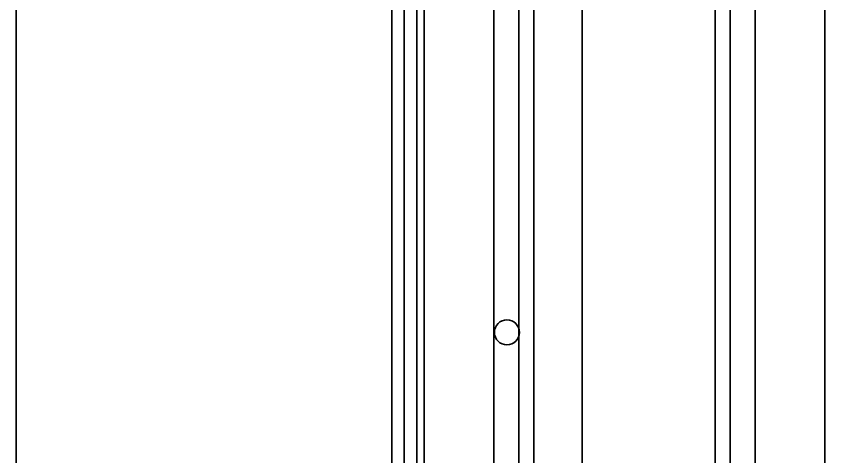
# Model space of a CAD drawing. Header units: millimetres. Extents: x -431 to 3717, y -325 to 2729.
# Drawn here: x 0 to 161.5, y 375.2 to 463.1 of the extents above; entities that cross this region are included whole.
import ezdxf

# ---------------------------------------------------------------- set-up
doc = ezdxf.new("R2010")
doc.units = ezdxf.units.MM

msp = doc.modelspace()

# ---------------------------------------------------------------- linework, layer by layer
at = {"color": 7, "linetype": 'Continuous', "lineweight": 35}
for p, q in [((0.02, 575), (0.02, 25)), ((0.02, 575), (0.02, 25)), ((75.02, 550), (75.02, 50)), ((77.52, 550), (77.52, 50)), ((80.02, 550), (80.02, 50)), ((80.02, 550), (80.02, 50)), ((75.02, 541.15), (75.02, 360.57)), ((77.52, 360.57), (77.52, 541.15)), ((113.02, 540), (113.02, 60)), ((113.02, 540), (113.02, 60)), ((103.43, 337), (103.43, 538.06)), ((103.43, 337), (103.43, 538.06)), ((139.6, 337), (139.6, 538.06)), ((139.6, 337), (139.6, 538.06)), ((95.43, 67.83), (95.43, 532.17)), ((100.43, 337), (100.43, 532.17)), ((142.6, 337), (142.6, 532.17)), ((147.6, 67.83), (147.6, 532.17)), ((81.52, 101.92), (81.52, 498.08)), ((81.52, 101.92), (81.52, 498.08)), ((95.43, 101.2), (95.43, 498.8)), ((100.43, 101.2), (100.43, 498.8)), ((142.6, 101.2), (142.6, 498.8)), ((147.6, 101.2), (147.6, 498.8)), ((161.52, 101.92), (161.52, 498.08)), ((161.52, 101.92), (161.52, 498.08))]:
    msp.add_line(p, q, dxfattribs=at)
msp.add_circle((98.02, 400), 2.5, dxfattribs=at)
msp.add_circle((98.02, 400), 2.5, dxfattribs=at)

doc.saveas('drawing.dxf')
